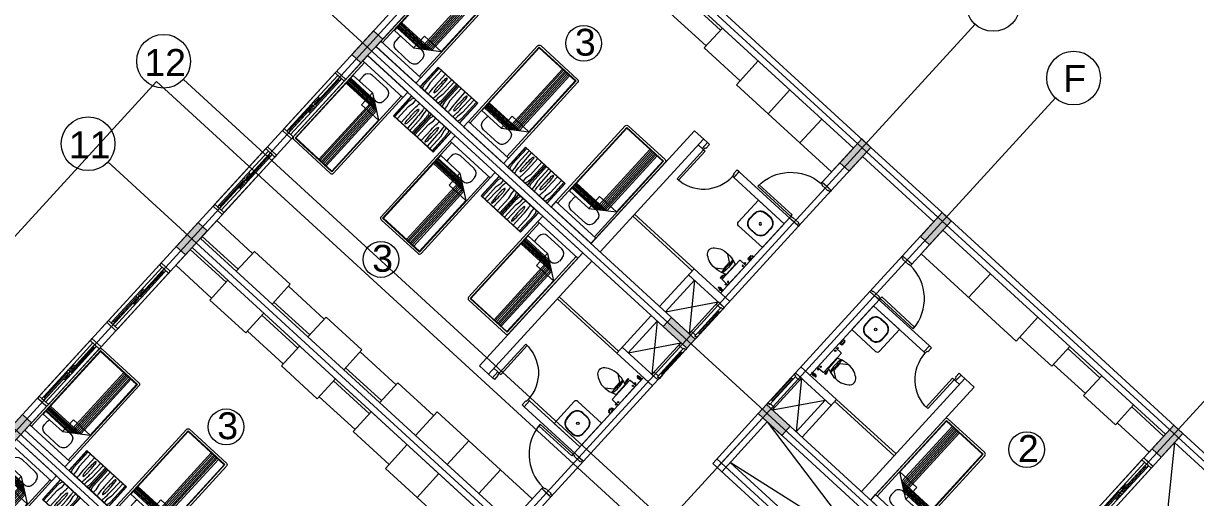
# Model space of a CAD drawing. Header units: metres. Extents: x 750 to 3116, y -341 to 1465.
# Drawn here: x 1586.25 to 1608.08, y 997.55 to 1006.37 of the extents above; entities that cross this region are included whole.
import ezdxf
from ezdxf.enums import TextEntityAlignment as Align

# ---------------------------------------------------------------- set-up
doc = ezdxf.new("R2010")
doc.units = ezdxf.units.M
for name, color, linetype, lineweight in [('A-Door', 254, 'Continuous', 5), ('Bathroom Door', 252, 'Continuous', 5), ('Bathroom fur', 252, 'Continuous', 5), ('Centre Line', 7, 'Continuous', 13), ('Column', 50, 'Continuous', 20), ('Cutout', 153, 'Continuous', 5), ('Door', 253, 'Continuous', 5), ('Furniture', 44, 'Continuous', 5), ('GUIDE LINE', 7, 'Continuous', 5), ('Hatch', 251, 'Continuous', 5), ('Hidden line', 251, 'Continuous', 5), ('Inverted beam', 252, 'Continuous', 5), ('Levels', 252, 'Continuous', 5), ('Railing', 190, 'Continuous', 5), ('Wall ext', 20, 'Continuous', 18), ('WINDOW', 33, 'Continuous', 5)]:
    doc.layers.add(name, color=color, linetype=linetype, lineweight=lineweight)
doc.layers.add('Text', color=7, linetype='Continuous')
doc.styles.get("Standard").update_dxf_attribs({"font": 'arial.ttf'})
doc.styles.add('TEXT-DET', font='simplex.shx', dxfattribs={"width": 0.7})

# ---------------------------------------------------------------- blocks, each defined once
blk = doc.blocks.new('Water Closet')
at = {"layer": 'Bathroom fur', "linetype": 'Continuous', "lineweight": -3}
for p, q in [((1886.331, 447.871), (1886.35, 447.871)), ((1886.331, 447.851), (1886.35, 447.851)), ((1886.364, 447.861), (1886.346, 447.861)), ((1886.364, 447.861), (1886.349, 447.87)), ((1886.364, 447.861), (1886.349, 447.853)), ((1886.364, 447.861), (1886.355, 447.877)), ((1886.364, 447.861), (1886.355, 447.846)), ((1886.364, 447.861), (1886.364, 447.879)), ((1886.364, 447.861), (1886.364, 447.879)), ((1886.364, 447.861), (1886.364, 447.879)), ((1886.364, 447.861), (1886.364, 447.879)), ((1886.364, 447.861), (1886.364, 447.879)), ((1886.364, 447.861), (1886.364, 447.879)), ((1886.364, 447.861), (1886.364, 447.879)), ((1886.364, 447.861), (1886.364, 447.879)), ((1886.364, 447.861), (1886.364, 447.879)), ((1886.364, 447.861), (1886.364, 447.879)), ((1886.364, 447.861), (1886.364, 447.879)), ((1886.364, 447.861), (1886.364, 447.879)), ((1886.364, 447.861), (1886.373, 447.877)), ((1886.364, 447.861), (1886.379, 447.87)), ((1886.364, 447.861), (1886.381, 447.861)), ((1886.364, 447.861), (1886.379, 447.853)), ((1886.364, 447.861), (1886.373, 447.846)), ((1886.364, 447.861), (1886.364, 447.844)), ((1886.378, 447.871), (1886.416, 447.871)), ((1886.378, 447.851), (1886.416, 447.851)), ((1886.416, 447.851), (1886.416, 447.871))]:
    blk.add_line(p, q, dxfattribs=at)
at = {"layer": 'Bathroom fur', "linetype": 'ByBlock'}
for p, q in [((1886.152, 447.554), (1886.027, 447.644)), ((1886.217, 447.662), (1886.217, 447.713)), ((1886.239, 447.713), (1886.217, 447.713)), ((1886.217, 447.662), (1886.232, 447.625)), ((1886.232, 447.625), (1886.239, 447.625)), ((1886.239, 447.608), (1886.239, 447.713)), ((1886.239, 447.666), (1886.264, 447.666)), ((1886.239, 447.608), (1886.264, 447.608)), ((1886.256, 447.343), (1886.256, 447.59)), ((1886.264, 447.23), (1886.264, 447.703)), ((1886.407, 447.713), (1886.274, 447.713)), ((1886.39, 447.724), (1886.365, 447.724)), ((1886.365, 447.724), (1886.365, 447.715)), ((1886.39, 447.715), (1886.365, 447.715)), ((1886.387, 447.744), (1886.368, 447.744)), ((1886.368, 447.744), (1886.368, 447.724)), ((1886.387, 447.744), (1886.387, 447.724)), ((1886.39, 447.724), (1886.39, 447.715)), ((1886.416, 447.23), (1886.416, 447.703)), ((1886.152, 447.379), (1886.027, 447.288)), ((1886.152, 447.379), (1886.152, 447.554)), ((1886.407, 447.22), (1886.274, 447.22)), ((1886.365, 447.208), (1886.365, 447.218)), ((1886.39, 447.218), (1886.365, 447.218)), ((1886.39, 447.208), (1886.365, 447.208)), ((1886.368, 447.189), (1886.368, 447.208)), ((1886.387, 447.189), (1886.368, 447.189)), ((1886.387, 447.189), (1886.387, 447.208)), ((1886.39, 447.208), (1886.39, 447.218))]:
    blk.add_line(p, q, dxfattribs=at)
at = {"layer": 'Bathroom fur'}
for p, q in [((1886.356, 447.031), (1886.356, 447.081)), ((1886.366, 447.031), (1886.366, 447.081)), ((1886.416, 447.106), (1886.381, 447.106)), ((1886.416, 447.096), (1886.381, 447.096)), ((1886.416, 447.016), (1886.381, 447.016)), ((1886.416, 447.006), (1886.381, 447.006))]:
    blk.add_line(p, q, dxfattribs=at)
at = {"layer": 'Bathroom fur', "linetype": 'Continuous', "lineweight": -3}
blk.add_circle((1886.364, 447.861), 0.0175, dxfattribs=at)
at = {"layer": 'Bathroom fur', "linetype": 'ByBlock'}
for centre in [(1886.378, 447.669), (1886.378, 447.264)]:
    blk.add_circle(centre, 0.0123, dxfattribs=at)
at = {"layer": 'Bathroom fur', "linetype": 'Continuous', "lineweight": -3}
blk.add_arc((1886.331, 447.861), 0.01, 90.002, 270, dxfattribs=at)
at = {"layer": 'Bathroom fur', "linetype": 'ByBlock'}
for centre, radius, start, end in [((1886.035, 447.208), 0.446, 109.2942, 127.2549), ((1886.017, 447.095), 0.55, 64.2321, 103.6755), ((1884.672, 447.479), 1.501, 353.4552, 5.5271), ((1885.552, 447.472), 0.65, 345.9276, 13.0204), ((1886.274, 447.703), 0.00987, 90, 180), ((1886.407, 447.703), 0.00987, 0, 90), ((1885.835, 447.467), 0.119, 126.3794, 233.6206), ((1886.041, 447.728), 0.451, 232.2382, 250.1051), ((1886.017, 447.838), 0.55, 256.3245, 295.7679), ((1886.274, 447.23), 0.00987, 180, 270), ((1886.407, 447.23), 0.00987, 270, 0)]:
    blk.add_arc(centre, radius, start, end, dxfattribs=at)
at = {"layer": 'Bathroom fur'}
for centre, radius, start, end in [((1886.381, 447.081), 0.025, 90, 180), ((1886.381, 447.031), 0.025, 180, 270), ((1886.381, 447.081), 0.015, 90, 180), ((1886.381, 447.031), 0.015, 180, 270)]:
    blk.add_arc(centre, radius, start, end, dxfattribs=at)
at = {"layer": 'Bathroom fur', "style": 'TEXT-DET', "width": 0.6}
blk.add_text('1', height=0.06, dxfattribs=at).set_placement((1886.394, 447.07), align=Align.MIDDLE)
blk = doc.blocks.new('Bed')
at = {"layer": 'Furniture', "linetype": 'Continuous'}
for p, q in [((1878.327, 465.952), (1879.337, 465.952)), ((1878.327, 465.817), (1878.327, 465.952)), ((1879.337, 465.952), (1879.337, 465.817)), ((1879.337, 465.817), (1878.327, 465.817)), ((1878.327, 463.909), (1878.327, 465.817)), ((1878.367, 463.909), (1878.367, 465.817)), ((1878.642, 465.742), (1879.002, 465.742)), ((1879.297, 465.817), (1879.297, 463.909)), ((1879.337, 465.817), (1879.337, 463.909)), ((1878.377, 465.499), (1878.862, 465.499)), ((1878.377, 463.919), (1878.377, 465.499)), ((1878.525, 465.544), (1878.525, 465.624)), ((1878.862, 465.499), (1879.287, 465.199)), ((1878.862, 465.199), (1878.862, 465.499)), ((1879.12, 465.624), (1879.12, 465.544)), ((1878.962, 465.429), (1878.377, 465.429)), ((1878.992, 465.407), (1878.377, 465.407)), ((1879.022, 465.386), (1878.377, 465.386)), ((1879.052, 465.365), (1878.377, 465.365)), ((1879.082, 465.344), (1878.377, 465.344)), ((1879.112, 465.323), (1878.377, 465.323)), ((1879.142, 465.302), (1878.377, 465.302)), ((1878.962, 463.919), (1878.962, 465.429)), ((1879.002, 465.427), (1878.965, 465.427)), ((1878.992, 463.919), (1878.992, 465.407)), ((1879.022, 463.919), (1879.022, 465.386)), ((1879.052, 463.919), (1879.052, 465.365)), ((1879.082, 463.919), (1879.082, 465.344)), ((1879.112, 463.919), (1879.112, 465.323)), ((1879.142, 463.919), (1879.142, 465.302)), ((1879.287, 465.199), (1878.862, 465.199)), ((1879.287, 465.199), (1879.287, 463.919)), ((1879.297, 463.909), (1878.367, 463.909)), ((1879.297, 463.869), (1878.367, 463.869)), ((1879.287, 463.919), (1878.377, 463.919))]:
    blk.add_line(p, q, dxfattribs=at)
for centre, radius, start, end in [((1878.642, 465.624), 0.117, 90, 180), ((1879.002, 465.624), 0.117, 360, 90), ((1878.642, 465.544), 0.117, 180.0006, 202.5189), ((1879.002, 465.544), 0.117, 270, 0), ((1878.367, 463.909), 0.04, 180, 270), ((1879.297, 463.909), 0.04, 270, 0)]:
    blk.add_arc(centre, radius, start, end, dxfattribs=at)
blk = doc.blocks.new('Nightstand')
at = {"layer": 'Furniture'}
for p, q in [((1879.838, 464.54), (1879.838, 464.04)), ((1880.338, 464.54), (1879.838, 464.54)), ((1879.843, 464.535), (1879.843, 464.045)), ((1880.333, 464.535), (1879.843, 464.535)), ((1879.869, 464.442), (1879.871, 464.467)), ((1879.869, 464.045), (1879.869, 464.442)), ((1879.929, 464.358), (1879.951, 464.469)), ((1879.951, 464.469), (1879.951, 464.535)), ((1880.074, 464.444), (1880.068, 464.44)), ((1880.08, 464.44), (1880.074, 464.444)), ((1880.226, 464.469), (1880.226, 464.535)), ((1880.248, 464.358), (1880.226, 464.469)), ((1880.308, 464.442), (1880.305, 464.467)), ((1880.308, 464.045), (1880.308, 464.442)), ((1880.333, 464.045), (1880.333, 464.535)), ((1880.338, 464.04), (1880.338, 464.54)), ((1879.929, 464.045), (1879.929, 464.358)), ((1879.997, 464.32), (1879.991, 464.045)), ((1880.147, 464.32), (1880.147, 464.045)), ((1880.248, 464.045), (1880.248, 464.358)), ((1879.838, 464.04), (1880.338, 464.04)), ((1879.843, 464.045), (1880.333, 464.045)), ((1880.068, 464.081), (1880.074, 464.077)), ((1880.074, 464.077), (1880.08, 464.081))]:
    blk.add_line(p, q, dxfattribs=at)
for centre, radius, start, end in [((1880.021, 464.452), 0.15, 146.5657, 174.2856), ((1881.576, 464.32), 1.578, 174.0179, 180), ((1880.825, 464.399), 0.823, 170.5074, 174.0179), ((1880.395, 464.345), 0.343, 169.4757, 175.5997), ((1880.197, 464.382), 0.142, 155.8434, 169.4757), ((1879.951, 464.382), 0.142, 10.5243, 24.1566), ((1879.753, 464.345), 0.343, 4.4003, 10.5243), ((1879.315, 464.399), 0.828, 5.9821, 9.4446), ((1878.564, 464.32), 1.583, 0, 5.9821), ((1880.156, 464.452), 0.15, 5.7144, 33.4343), ((1880.715, 464.32), 0.664, 175.5997, 180), ((1880.715, 464.32), 0.664, 180, 184.4003), ((1886.298, 464.381), 6.246, 181.0259, 182.4606), ((1873.85, 464.381), 6.246, 357.5394, 358.9741), ((1879.433, 464.32), 0.664, 0, 4.4003), ((1879.433, 464.32), 0.664, 355.5997, 0), ((1880.197, 464.139), 0.142, 190.5243, 204.1566), ((1879.951, 464.139), 0.142, 335.8434, 349.4757)]:
    blk.add_arc(centre, radius, start, end, dxfattribs=at)
blk = doc.blocks.new('Wash bashin')
at = {"layer": 'Bathroom fur', "ltscale": 0.35}
for p, q in [((1884.067, 437.333), (1884.067, 437.883)), ((1884.117, 437.933), (1884.717, 437.933)), ((1884.717, 437.333), (1884.717, 437.933)), ((1884.067, 437.333), (1884.717, 437.333))]:
    blk.add_line(p, q, dxfattribs=at)
at = {"layer": 'Bathroom fur'}
for p, q in [((1884.327, 437.838), (1884.447, 437.838)), ((1884.327, 437.83), (1884.447, 437.83)), ((1884.177, 437.568), (1884.177, 437.688)), ((1884.185, 437.568), (1884.185, 437.688)), ((1884.589, 437.688), (1884.589, 437.568)), ((1884.597, 437.688), (1884.597, 437.568)), ((1884.447, 437.426), (1884.327, 437.426)), ((1884.447, 437.418), (1884.327, 437.418))]:
    blk.add_line(p, q, dxfattribs=at)
blk.add_circle((1884.392, 437.633), 0.0225, dxfattribs=at)
at = {"layer": 'Bathroom fur', "ltscale": 0.35}
blk.add_arc((1884.117, 437.883), 0.05, 90, 180, dxfattribs=at)
at = {"layer": 'Bathroom fur'}
for centre, radius, start, end in [((1884.327, 437.688), 0.15, 90, 180), ((1884.327, 437.688), 0.142, 90, 180), ((1884.447, 437.688), 0.15, 0, 90), ((1884.447, 437.688), 0.142, 0, 90), ((1884.327, 437.568), 0.15, 180, 270), ((1884.327, 437.568), 0.142, 180, 270), ((1884.447, 437.568), 0.15, 270, 0), ((1884.447, 437.568), 0.142, 270, 0)]:
    blk.add_arc(centre, radius, start, end, dxfattribs=at)
blk = doc.blocks.new('Door 900')
at = {"layer": 'A-Door'}
for points in [[(29934124, 12198491), (29934164, 12198491), (29934164, 12198476), (29934239, 12198476), (29934314, 12198476), (29934314, 12198491), (29934354, 12198491), (29934354, 12198524), (29934239, 12198524), (29934124, 12198524)], [(29934164, 12197672), (29934314, 12197672), (29934314, 12197658), (29934354, 12197658), (29934354, 12197624), (29934239, 12197624), (29934124, 12197624), (29934124, 12197658), (29934164, 12197658)]]:
    blk.add_lwpolyline(points, close=True, dxfattribs=at)
blk.add_lwpolyline([(29935187, 12197658), (29934354, 12197658), (29934354, 12197698), (29935185, 12197698)], dxfattribs=at)
blk.add_arc((29934327, 12197631), 860, 1.7769, 88.2024, dxfattribs=at)
blk = doc.blocks.new('Door1')
at = {"layer": 'Bathroom Door'}
for p, q in [((1900.586, 444.886), (1899.856, 444.886)), ((1900.586, 444.846), (1899.857, 444.846))]:
    blk.add_line(p, q, dxfattribs=at)
for points in [[(1900.736, 444.921), (1900.586, 444.921), (1900.586, 444.886), (1900.636, 444.886), (1900.636, 444.871), (1900.736, 444.871), (1900.736, 444.921)], [(1900.586, 444.886), (1900.586, 444.846)], [(1900.736, 444.121), (1900.586, 444.121), (1900.586, 444.156), (1900.636, 444.156), (1900.636, 444.171), (1900.736, 444.171), (1900.736, 444.121)]]:
    blk.add_lwpolyline(points, dxfattribs=at)
blk.add_arc((1900.586, 444.886), 0.73, 180, 270, dxfattribs=at)
blk = doc.blocks.new('WINODO1')
at = {"layer": 'WINDOW', "linetype": 'Continuous'}
for p, q in [((2471212540, 936769700), (2471212491, 936769700)), ((2471212491, 936769700), (2471212491, 936769470)), ((2471212540, 936769700), (2471212540, 936769470)), ((2471213991, 936769700), (2471213943, 936769700)), ((2471213943, 936769700), (2471213943, 936769470)), ((2471213991, 936769700), (2471213991, 936769470)), ((2471212540, 936769470), (2471212491, 936769470)), ((2471213991, 936769470), (2471213943, 936769470))]:
    blk.add_line(p, q, dxfattribs=at)
at = {"layer": 'WINDOW'}
for p, q in [((2471212540, 936769700), (2471213943, 936769700)), ((2471212588, 936769633), (2471213217, 936769633)), ((2471213241, 936769633), (2471213943, 936769633)), ((2471213290, 936769609), (2471213394, 936769609)), ((2471213241, 936769537), (2471212540, 936769537)), ((2471212540, 936769470), (2471213943, 936769470)), ((2471212588, 936769585), (2471213217, 936769585)), ((2471213193, 936769561), (2471213089, 936769561)), ((2471213266, 936769585), (2471213895, 936769585)), ((2471213266, 936769537), (2471213895, 936769537))]:
    blk.add_line(p, q, dxfattribs=at)
at = {"layer": 'WINDOW', "color": 4}
blk.add_line((2471212588, 936769609), (2471213217, 936769609), dxfattribs=at)
at = {"layer": 'WINDOW', "color": 4, "true_color": 0x1fffff}
blk.add_line((2471213266, 936769561), (2471213895, 936769561), dxfattribs=at)
at = {"layer": 'WINDOW'}
for points in [[(2471212540, 936769585), (2471212588, 936769585), (2471212588, 936769633), (2471212540, 936769633)], [(2471213217, 936769585), (2471213266, 936769585), (2471213266, 936769633), (2471213217, 936769633)], [(2471213406, 936769609), (2471213394, 936769616), (2471213394, 936769602)], [(2471213076, 936769561), (2471213089, 936769568), (2471213089, 936769554)], [(2471213217, 936769537), (2471213266, 936769537), (2471213266, 936769585), (2471213217, 936769585)], [(2471213895, 936769537), (2471213943, 936769537), (2471213943, 936769585), (2471213895, 936769585)]]:
    blk.add_lwpolyline(points, close=True, dxfattribs=at)
blk = doc.blocks.new('700mm Door')
at = {"layer": 'Door'}
for points in [[(11493508.327, 4446107.926), (11493508.287, 4446107.926), (11493508.287, 4446107.776), (11493508.344, 4446107.776), (11493508.344, 4446107.868), (11493508.344, 4446107.88), (11493508.327, 4446107.88)], [(11493508.327, 4446107.88), (11493508.413, 4446107.88), (11493508.413, 4446107.926), (11493508.327, 4446107.926)], [(11493508.413, 4446107.891), (11493508.961, 4446107.891), (11493508.961, 4446107.914), (11493508.413, 4446107.914)], [(11493509.047, 4446107.88), (11493508.961, 4446107.88), (11493508.961, 4446107.926), (11493509.047, 4446107.926)], [(11493509.047, 4446107.926), (11493509.047, 4446107.88), (11493509.03, 4446107.88), (11493509.03, 4446107.868), (11493509.03, 4446107.776), (11493509.087, 4446107.776), (11493509.087, 4446107.926)]]:
    blk.add_lwpolyline(points, close=True, dxfattribs=at)
at = {"layer": 'Door', "color": 1}
blk.add_lwpolyline([(11493508.413, 4446107.88), (11493508.961, 4446107.88), (11493508.961, 4446107.926), (11493508.413, 4446107.926)], close=True, dxfattribs=at)

msp = doc.modelspace()

# ---------------------------------------------------------------- hatches: boundary and pattern name
at = {"layer": 'Hatch', "transparency": 33554687}
h = msp.add_hatch(color=256, dxfattribs=at)
h.dxf.hatch_style = 1
h.paths.add_polyline_path([(1646.175, 977.256), (1646.005, 977.411), (1645.846, 977.238), (1645.755, 977.138), (1645.6, 976.969), (1645.769, 976.813)])
h.paths.add_polyline_path([(1649.318, 980.688), (1649.149, 980.843), (1648.743, 980.401), (1648.913, 980.245)])
h.paths.add_polyline_path([(1652.587, 984.256), (1652.417, 984.412), (1652.384, 984.375), (1652.292, 984.275), (1652.012, 983.969), (1652.182, 983.814)])
h.paths.add_polyline_path([(1655.856, 987.825), (1655.686, 987.98), (1655.281, 987.538), (1655.45, 987.383)])
h.paths.add_polyline_path([(1659.124, 991.394), (1658.955, 991.549), (1658.549, 991.106), (1658.719, 990.951)])
h.paths.add_polyline_path([(1661.826, 995.231), (1661.67, 995.061), (1662.113, 994.656), (1662.268, 994.826)])
h.paths.add_polyline_path([(1657.785, 998.932), (1657.629, 998.763), (1658.072, 998.357), (1658.227, 998.527)])
h.paths.add_polyline_path([(1654.516, 995.364), (1654.361, 995.194), (1654.471, 995.093), (1654.803, 994.789), (1654.958, 994.959)])
h.paths.add_polyline_path([(1652.746, 996.985), (1652.591, 996.815), (1653.033, 996.41), (1653.189, 996.58)])
h.paths.add_polyline_path([(1651.542, 991.776), (1651.372, 991.932), (1650.967, 991.489), (1651.137, 991.334)])
h.paths.add_polyline_path([(1650.045, 993.148), (1649.875, 993.303), (1649.47, 992.86), (1649.64, 992.705)])
h.paths.add_polyline_path([(1647.979, 988.227), (1647.823, 988.057), (1647.934, 987.956), (1648.266, 987.652), (1648.421, 987.822)])
h.paths.add_polyline_path([(1646.541, 989.544), (1646.209, 989.848), (1646.053, 989.678), (1646.496, 989.273), (1646.651, 989.443)])
h.paths.add_polyline_path([(1645.004, 984.639), (1644.835, 984.795), (1644.43, 984.352), (1644.599, 984.197)])
h.paths.add_polyline_path([(1643.632, 986.147), (1643.463, 986.302), (1643.058, 985.86), (1643.227, 985.704)])
h.paths.add_polyline_path([(1641.441, 981.09), (1641.286, 980.92), (1641.728, 980.515), (1641.884, 980.684)])
h.paths.add_polyline_path([(1640.114, 982.306), (1639.944, 982.461), (1639.539, 982.018), (1639.709, 981.863)])
h.paths.add_polyline_path([(1636.735, 978.838), (1636.403, 979.142), (1636.247, 978.973), (1636.69, 978.567), (1636.845, 978.737)])
h.paths.add_polyline_path([(1631.152, 984.454), (1630.982, 984.609), (1630.577, 984.167), (1630.746, 984.011)])
h.paths.add_polyline_path([(1634.17, 987.75), (1634.001, 987.905), (1633.595, 987.463), (1633.765, 987.307)])
h.paths.add_polyline_path([(1637.689, 991.591), (1637.519, 991.746), (1637.114, 991.304), (1637.284, 991.149)])
h.paths.add_polyline_path([(1640.833, 995.023), (1640.663, 995.178), (1640.258, 994.736), (1640.427, 994.581), (1640.461, 994.618), (1640.552, 994.717)])
h.paths.add_polyline_path([(1644.101, 998.592), (1643.932, 998.747), (1643.527, 998.305), (1643.696, 998.149)])
h.paths.add_polyline_path([(1646.999, 1001.755), (1647.09, 1001.854), (1647.245, 1002.024), (1647.076, 1002.179), (1646.67, 1001.737), (1646.84, 1001.581)])
h.paths.add_polyline_path([(1636.008, 999.191), (1635.839, 999.347), (1635.433, 998.904), (1635.603, 998.749)])
h.paths.add_polyline_path([(1631.525, 1003.298), (1631.369, 1003.129), (1631.48, 1003.027), (1631.812, 1002.723), (1631.967, 1002.893)])
h.paths.add_polyline_path([(1628.676, 999.847), (1628.506, 1000.002), (1628.101, 999.56), (1628.27, 999.405)])
h.paths.add_polyline_path([(1632.989, 995.896), (1632.82, 996.051), (1632.415, 995.609), (1632.584, 995.453)])
h.paths.add_polyline_path([(1629.471, 992.054), (1629.301, 992.21), (1628.896, 991.767), (1629.066, 991.612)])
h.paths.add_polyline_path([(1624.987, 996.161), (1624.832, 995.991), (1625.274, 995.586), (1625.43, 995.756)])
h.paths.add_polyline_path([(1626.327, 988.622), (1626.157, 988.778), (1626.124, 988.741), (1626.032, 988.641), (1625.752, 988.335), (1625.922, 988.18)])
h.paths.add_polyline_path([(1621.719, 992.593), (1621.563, 992.423), (1621.674, 992.322), (1622.006, 992.018), (1622.161, 992.187)])
h.paths.add_polyline_path([(1619.949, 994.214), (1619.794, 994.044), (1620.236, 993.639), (1620.391, 993.808), (1620.281, 993.91)])
h.paths.add_polyline_path([(1623.218, 997.782), (1623.062, 997.613), (1623.505, 997.207), (1623.66, 997.377)])
h.paths.add_polyline_path([(1626.486, 1001.351), (1626.331, 1001.181), (1626.773, 1000.776), (1626.929, 1000.945)])
h.paths.add_polyline_path([(1622.117, 1005.353), (1621.962, 1005.183), (1622.404, 1004.778), (1622.56, 1004.947)])
h.paths.add_polyline_path([(1619.143, 1001.765), (1618.973, 1001.921), (1618.568, 1001.478), (1618.738, 1001.323)])
h.paths.add_polyline_path([(1615.874, 998.197), (1615.705, 998.352), (1615.299, 997.91), (1615.469, 997.754)])
h.paths.add_polyline_path([(1612.731, 994.765), (1612.561, 994.92), (1612.156, 994.478), (1612.325, 994.322)])
h.paths.add_polyline_path([(1617.373, 990.513), (1617.203, 990.668), (1616.798, 990.226), (1616.967, 990.07)])
h.paths.add_polyline_path([(1618.745, 989.005), (1618.575, 989.16), (1618.17, 988.718), (1618.339, 988.563)])
h.paths.add_polyline_path([(1623.058, 985.054), (1622.889, 985.209), (1622.483, 984.767), (1622.653, 984.611)])
h.paths.add_polyline_path([(1619.915, 981.622), (1619.745, 981.777), (1619.34, 981.334), (1619.509, 981.179)])
h.paths.add_polyline_path([(1615.181, 985.455), (1615.026, 985.286), (1615.468, 984.881), (1615.624, 985.05)])
h.paths.add_polyline_path([(1613.411, 987.077), (1613.256, 986.907), (1613.699, 986.502), (1613.854, 986.671)])
h.paths.add_polyline_path([(1609.042, 991.079), (1608.887, 990.909), (1609.329, 990.504), (1609.485, 990.673)])
h.paths.add_polyline_path([(1610.143, 983.508), (1609.987, 983.338), (1610.43, 982.933), (1610.585, 983.103)])
h.paths.add_polyline_path([(1607.566, 979.807), (1607.397, 979.962), (1606.992, 979.52), (1607.161, 979.365)])
h.paths.add_polyline_path([(1602.924, 984.059), (1602.755, 984.214), (1602.35, 983.772), (1602.519, 983.617)])
h.paths.add_polyline_path([(1604.823, 995.445), (1604.653, 995.601), (1604.495, 995.427), (1604.403, 995.328), (1604.248, 995.158), (1604.418, 995.003)])
h.paths.add_polyline_path([(1607.842, 998.741), (1607.672, 998.896), (1607.267, 998.454), (1607.436, 998.298)])
h.paths.add_polyline_path([(1603.528, 1002.692), (1603.358, 1002.848), (1602.953, 1002.405), (1603.123, 1002.25)])
h.paths.add_polyline_path([(1600.09, 999.279), (1599.934, 999.109), (1600.377, 998.704), (1600.532, 998.874)])
h.paths.add_polyline_path([(1602.031, 1004.063), (1601.861, 1004.219), (1601.456, 1003.776), (1601.626, 1003.621)])
h.paths.add_polyline_path([(1596.087, 1009.508), (1595.918, 1009.663), (1595.513, 1009.22), (1595.682, 1009.065)])
h.paths.add_polyline_path([(1592.944, 1006.075), (1592.774, 1006.231), (1592.369, 1005.788), (1592.538, 1005.633)])
h.paths.add_polyline_path([(1598.32, 1000.9), (1598.164, 1000.731), (1598.607, 1000.325), (1598.762, 1000.495)])
h.paths.add_polyline_path([(1595.619, 997.063), (1595.449, 997.218), (1595.044, 996.776), (1595.213, 996.62)])
h.paths.add_polyline_path([(1589.675, 1002.507), (1589.505, 1002.662), (1589.1, 1002.22), (1589.27, 1002.064)])
h.paths.add_polyline_path([(1586.406, 998.938), (1586.237, 999.094), (1585.831, 998.651), (1586.001, 998.496)])
h.paths.add_polyline_path([(1592.225, 993.358), (1591.782, 993.763), (1591.627, 993.594), (1592.07, 993.188)])
h.paths.add_polyline_path([(1593.995, 991.737), (1593.552, 992.142), (1593.397, 991.972), (1593.839, 991.567)])
h.paths.add_polyline_path([(1596.821, 995.711), (1596.666, 995.541), (1597.108, 995.136), (1597.263, 995.305)])
h.paths.add_polyline_path([(1601.304, 991.604), (1601.135, 991.759), (1600.729, 991.317), (1600.899, 991.161)])
h.paths.add_polyline_path([(1598.161, 988.172), (1597.991, 988.327), (1597.586, 987.885), (1597.755, 987.729)])
h.paths.add_polyline_path([(1594.892, 984.603), (1594.722, 984.759), (1594.317, 984.316), (1594.487, 984.161)])
h.paths.add_polyline_path([(1590.578, 988.555), (1590.408, 988.71), (1590.003, 988.267), (1590.173, 988.112)])
h.paths.add_polyline_path([(1589.081, 989.926), (1588.912, 990.081), (1588.506, 989.639), (1588.676, 989.483)])
h.paths.add_polyline_path([(1583.138, 995.37), (1582.968, 995.525), (1582.563, 995.083), (1582.732, 994.927)])
h.paths.add_polyline_path([(1579.869, 991.801), (1579.699, 991.957), (1579.294, 991.514), (1579.464, 991.359)])
h.paths.add_polyline_path([(1585.245, 986.626), (1585.09, 986.456), (1585.532, 986.051), (1585.687, 986.221)])
h.paths.add_polyline_path([(1587.015, 985.005), (1586.859, 984.835), (1587.302, 984.43), (1587.457, 984.6)])
h.paths.add_polyline_path([(1582.669, 982.925), (1582.499, 983.08), (1582.094, 982.638), (1582.263, 982.483)])
h.paths.add_polyline_path([(1576.725, 988.369), (1576.556, 988.525), (1576.15, 988.082), (1576.32, 987.927)])
h.paths.add_polyline_path([(1591.748, 981.171), (1591.579, 981.326), (1591.42, 981.153), (1591.329, 981.054), (1591.173, 980.884), (1591.343, 980.729)])
h.paths.add_polyline_path([(1561.743, 983.137), (1561.574, 983.292), (1561.169, 982.849), (1561.339, 982.694)])
h.paths.add_polyline_path([(1566.286, 988.109), (1566.116, 988.264), (1565.712, 987.821), (1565.882, 987.666)])
h.paths.add_polyline_path([(1570.833, 993.084), (1570.663, 993.24), (1570.258, 992.797), (1570.428, 992.642)])
h.paths.add_polyline_path([(1575.254, 997.924), (1574.811, 998.328), (1574.656, 998.159), (1575.099, 997.754)])
h.paths.add_polyline_path([(1579.283, 1003.223), (1579.128, 1003.053), (1579.571, 1002.648), (1579.726, 1002.818)])
h.paths.add_polyline_path([(1568.934, 1003.949), (1568.764, 1004.104), (1568.36, 1003.661), (1568.529, 1003.506)])
h.paths.add_polyline_path([(1564.388, 998.973), (1564.218, 999.128), (1563.813, 998.685), (1563.983, 998.53)])
h.paths.add_polyline_path([(1559.841, 993.997), (1559.672, 994.153), (1559.267, 993.71), (1559.437, 993.554)])
h.paths.add_polyline_path([(1557.524, 991.462), (1557.211, 991.748), (1557.211, 991.748), (1557.196, 991.762), (1557.081, 991.866), (1556.926, 991.696), (1557.369, 991.292)])
h.paths.add_polyline_path([(1555.295, 989.022), (1555.125, 989.177), (1554.721, 988.734), (1554.89, 988.579)])
h.paths.add_polyline_path([(1552.096, 996.421), (1551.941, 996.252), (1551.941, 996.252), (1552.384, 995.847), (1552.539, 996.017)])
h.paths.add_polyline_path([(1554.583, 998.802), (1554.413, 998.957), (1554.008, 998.514), (1554.178, 998.359)])
h.paths.add_polyline_path([(1559.129, 1003.778), (1558.959, 1003.933), (1558.555, 1003.49), (1558.724, 1003.335)])
h.paths.add_polyline_path([(1563.675, 1008.754), (1563.506, 1008.909), (1563.101, 1008.466), (1563.271, 1008.311)])
h.paths.add_polyline_path([(1567.853, 1013.667), (1567.698, 1013.497), (1568.141, 1013.092), (1568.296, 1013.262)])

# ---------------------------------------------------------------- linework, layer by layer
at = {"layer": 'Bathroom fur'}
for p, q in [((1598.707, 1001.766), (1597.6, 1002.78)), ((1598.74, 1001.803), (1597.634, 1002.817)), ((1597.302, 1000.233), (1596.195, 1001.246)), ((1597.335, 1000.27), (1596.229, 1001.283)), ((1601.361, 999.335), (1602.467, 998.322)), ((1601.395, 999.372), (1602.501, 998.359))]:
    msp.add_line(p, q, dxfattribs=at)
at = {"layer": 'Centre Line', "color": 30, "true_color": 0xf26722}
for p, q in [((1598.029, 1011.797), (1574.209, 985.792)), ((1625.068, 982.806), (1594.365, 1010.929)), ((1621.799, 979.238), (1591.097, 1007.36)), ((1603.973, 1006.353), (1580.152, 980.348)), ((1619.935, 977.203), (1589.233, 1005.326)), ((1605.469, 1004.982), (1581.649, 978.977)), ((1618.531, 975.669), (1587.828, 1003.792)), ((1609.783, 1001.031), (1585.963, 975.026)), ((1615.262, 972.101), (1584.559, 1000.223))]:
    msp.add_line(p, q, dxfattribs=at)
at = {"layer": 'Centre Line', "color": 3, "true_color": 0x1fff1f}
msp.add_lwpolyline([(1560.568, 1018.718), (1582.572, 998.562), (1588.732, 1005.286), (1612.323, 983.678), (1624.767, 997.263), (1647.479, 976.459)], dxfattribs=at)
at = {"layer": 'Centre Line', "color": 30, "true_color": 0xf26722}
for centre in [(1604.31, 1006.722), (1588.864, 1005.663), (1605.807, 1005.351), (1587.459, 1004.13)]:
    msp.add_circle(centre, 0.5, dxfattribs=at)
at = {"layer": 'Column'}
for points in [[(1592.369, 1005.788), (1592.774, 1006.231), (1592.944, 1006.075), (1592.538, 1005.633), (1592.369, 1005.788)], [(1601.456, 1003.776), (1601.861, 1004.219), (1602.031, 1004.063), (1601.626, 1003.621), (1601.456, 1003.776)], [(1602.953, 1002.405), (1603.358, 1002.848), (1603.528, 1002.692), (1603.123, 1002.25), (1602.953, 1002.405)], [(1589.1, 1002.22), (1589.505, 1002.662), (1589.675, 1002.507), (1589.27, 1002.064), (1589.1, 1002.22)], [(1598.32, 1000.9), (1598.762, 1000.495), (1598.607, 1000.325), (1598.164, 1000.731), (1598.32, 1000.9)], [(1600.09, 999.279), (1600.532, 998.874), (1600.377, 998.704), (1599.934, 999.109), (1600.09, 999.279)], [(1585.831, 998.651), (1586.237, 999.094), (1586.406, 998.938), (1586.001, 998.496), (1585.831, 998.651)], [(1607.267, 998.454), (1607.672, 998.896), (1607.842, 998.741), (1607.436, 998.298), (1607.267, 998.454)]]:
    msp.add_lwpolyline(points, dxfattribs=at)
at = {"layer": 'Cutout'}
for p, q in [((1598.75, 1001.591), (1598.652, 1000.596)), ((1598.209, 1001.001), (1599.192, 1001.186)), ((1598.054, 1000.832), (1597.956, 999.837)), ((1597.514, 1000.242), (1598.496, 1000.427)), ((1600.741, 999.768), (1600.643, 998.773)), ((1600.2, 999.178), (1601.183, 999.362)), ((1600.104, 998.954), (1603.556, 994.403)), ((1604.248, 995.158), (1599.412, 998.199))]:
    msp.add_line(p, q, dxfattribs=at)
at = {"layer": 'Cutout', "ltscale": 0.02}
msp.add_line((1607.686, 998.571), (1607.09, 992.841), dxfattribs=at)
at = {"layer": 'Furniture'}
msp.add_line((1602.967, 1002.08), (1604.737, 1000.459), dxfattribs=at)
for points in [[(1597.63, 1007.172), (1596.963, 1007.784), (1597.267, 1008.115), (1601.706, 1004.049)], [(1599.235, 1006.245), (1598.568, 1006.856)], [(1598.965, 1005.95), (1598.298, 1006.561)], [(1599.599, 1005.302), (1598.931, 1005.913), (1599.269, 1006.282)], [(1599.936, 1005.67), (1599.531, 1005.228), (1601.301, 1003.607)], [(1600.526, 1005.13), (1600.121, 1004.687)], [(1601.116, 1004.59), (1600.711, 1004.147)], [(1601.301, 1003.607), (1601.706, 1004.049)], [(1590.521, 1002.091), (1589.854, 1002.702), (1589.55, 1002.37)], [(1607.517, 998.727), (1603.373, 1002.523), (1602.967, 1002.08)], [(1590.251, 1001.796), (1589.584, 1002.407), (1589.55, 1002.37), (1595.324, 997.082)], [(1589.758, 1001.258), (1589.091, 1001.869), (1589.395, 1002.201), (1595.169, 996.912)], [(1590.028, 1001.553), (1589.361, 1002.164)], [(1590.885, 1001.148), (1591.223, 1001.517), (1590.555, 1002.128), (1590.217, 1001.759)], [(1603.852, 1001.27), (1604.257, 1001.712)], [(1590.729, 1000.978), (1590.392, 1000.61), (1589.724, 1001.221), (1590.062, 1001.59)], [(1591.856, 1000.868), (1591.189, 1001.48)], [(1591.552, 1000.537), (1591.586, 1000.574), (1590.919, 1001.185)], [(1591.363, 1000.33), (1590.696, 1000.941), (1590.729, 1000.978)], [(1592.219, 999.925), (1592.557, 1000.294), (1591.89, 1000.905), (1591.552, 1000.537)], [(1604.737, 1000.459), (1605.142, 1000.902)], [(1591.093, 1000.035), (1590.425, 1000.646)], [(1592.064, 999.756), (1591.726, 999.387), (1591.059, 999.998), (1591.397, 1000.367)], [(1604.805, 1000.533), (1605.398, 999.989), (1605.736, 1000.358)], [(1593.191, 999.646), (1592.523, 1000.257)], [(1605.702, 1000.321), (1606.296, 999.777)], [(1592.921, 999.351), (1592.253, 999.962)], [(1605.432, 1000.026), (1606.026, 999.482)], [(1592.698, 999.108), (1592.03, 999.719), (1592.064, 999.756)], [(1593.892, 999.072), (1593.225, 999.683), (1592.887, 999.314)], [(1606.33, 999.814), (1605.992, 999.445), (1606.585, 998.902), (1606.923, 999.27)], [(1592.428, 998.813), (1591.76, 999.424)], [(1593.061, 998.165), (1592.394, 998.776), (1592.731, 999.144)], [(1593.554, 998.703), (1593.959, 999.145), (1595.729, 997.524)], [(1606.889, 999.234), (1607.483, 998.69), (1607.517, 998.727)], [(1606.619, 998.939), (1607.213, 998.395), (1607.517, 998.727)], [(1594.144, 998.162), (1594.549, 998.605)], [(1593.399, 998.533), (1592.994, 998.091), (1594.763, 996.47)], [(1593.989, 997.993), (1593.583, 997.55)], [(1594.734, 997.622), (1595.139, 998.065)]]:
    msp.add_lwpolyline(points, dxfattribs=at)
at = {"layer": 'GUIDE LINE'}
for centre in [(1596.685, 1005.998), (1592.911, 1001.977), (1590.027, 998.863), (1604.934, 998.44)]:
    msp.add_circle(centre, 0.333, dxfattribs=at)
at = {"layer": 'Hidden line'}
for p, q in [((1600.687, 1002.597), (1601.295, 1003.26)), ((1602.015, 1001.381), (1602.623, 1002.045)), ((1599.192, 1001.186), (1598.652, 1000.596)), ((1599.303, 1001.085), (1598.762, 1000.495)), ((1598.496, 1000.427), (1597.956, 999.837)), ((1598.607, 1000.325), (1598.067, 999.735)), ((1600.63, 999.869), (1600.09, 999.279)), ((1600.741, 999.768), (1600.2, 999.178)), ((1596.074, 997.56), (1596.682, 998.224))]:
    msp.add_line(p, q, dxfattribs=at)
at = {"layer": 'Inverted beam'}
for points in [[(1606.27, 991.605), (1599.087, 998.184), (1599.934, 999.109), (1600.104, 998.954), (1599.256, 998.029)], [(1612.311, 994.647), (1607.842, 998.741), (1607.686, 998.571), (1612.156, 994.478), (1612.311, 994.647)], [(1603.556, 994.403), (1599.412, 998.199)]]:
    msp.add_lwpolyline(points, dxfattribs=at)
at = {"layer": 'Levels'}
for p, q in [((1602.031, 1004.063), (1603.358, 1002.848)), ((1601.876, 1003.894), (1603.203, 1002.678))]:
    msp.add_line(p, q, dxfattribs=at)
at = {"layer": 'Railing'}
for p, q in [((1601.953, 1003.979), (1603.281, 1002.763)), ((1600.019, 999.032), (1599.172, 998.107)), ((1599.164, 998.269), (1606.347, 991.69))]:
    msp.add_line(p, q, dxfattribs=at)
at = {"layer": 'Wall ext'}
for p, q in [((1595.918, 1009.663), (1576.15, 988.082)), ((1602.031, 1004.063), (1595.918, 1009.663)), ((1592.819, 1005.939), (1595.932, 1009.338)), ((1595.932, 1009.338), (1601.706, 1004.049)), ((1598.762, 1000.495), (1592.819, 1005.939)), ((1592.663, 1005.769), (1589.55, 1002.37)), ((1598.607, 1000.325), (1592.663, 1005.769)), ((1592.258, 1005.327), (1592.089, 1005.482)), ((1591.245, 1004.221), (1591.075, 1004.376)), ((1596.823, 1002.271), (1598.748, 1004.373)), ((1598.748, 1004.373), (1598.991, 1004.15)), ((1590.969, 1003.919), (1590.799, 1004.074)), ((1596.992, 1002.116), (1598.918, 1004.218)), ((1598.816, 1004.107), (1598.89, 1004.039)), ((1598.89, 1004.039), (1598.991, 1004.15)), ((1601.126, 1003.416), (1601.706, 1004.049)), ((1601.295, 1003.26), (1602.031, 1004.063)), ((1599.48, 1003.499), (1599.581, 1003.61)), ((1599.581, 1003.61), (1600.687, 1002.597)), ((1599.48, 1003.499), (1600.416, 1002.641)), ((1601.126, 1003.416), (1601.295, 1003.26)), ((1589.955, 1002.813), (1589.786, 1002.968)), ((1599.234, 1001.351), (1600.518, 1002.752)), ((1602.623, 1002.045), (1603.358, 1002.848)), ((1603.358, 1002.848), (1607.842, 998.741)), ((1600.687, 1002.597), (1599.303, 1001.085)), ((1602.792, 1001.889), (1603.373, 1002.523)), ((1607.517, 998.727), (1603.373, 1002.523)), ((1595.324, 997.082), (1589.55, 1002.37)), ((1586.281, 998.802), (1589.395, 1002.201)), ((1589.395, 1002.201), (1595.169, 996.912)), ((1596.668, 1002.102), (1594.743, 1000)), ((1588.989, 1001.758), (1588.82, 1001.914)), ((1596.837, 1001.946), (1594.912, 999.845)), ((1602.792, 1001.889), (1602.623, 1002.045)), ((1598.099, 1001.103), (1598.74, 1001.803)), ((1598.639, 1001.693), (1599.303, 1001.085)), ((1598.74, 1001.803), (1599.404, 1001.195)), ((1598.209, 1001.001), (1598.75, 1001.591)), ((1602.015, 1001.381), (1600.63, 999.869)), ((1600.901, 999.824), (1602.184, 1001.225)), ((1603.121, 1000.368), (1602.015, 1001.381)), ((1603.019, 1000.257), (1602.083, 1001.115)), ((1587.976, 1000.652), (1587.807, 1000.808)), ((1597.302, 1000.233), (1597.943, 1000.933)), ((1597.514, 1000.242), (1598.054, 1000.832)), ((1587.7, 1000.351), (1587.53, 1000.506)), ((1597.403, 1000.343), (1598.067, 999.735)), ((1598.762, 1000.495), (1598.607, 1000.325)), ((1603.019, 1000.257), (1603.121, 1000.368)), ((1597.302, 1000.233), (1597.965, 999.625)), ((1594.743, 1000), (1594.986, 999.777)), ((1595.013, 999.955), (1595.087, 999.888)), ((1601.395, 999.372), (1600.731, 999.98)), ((1595.087, 999.888), (1594.986, 999.777)), ((1597.796, 999.78), (1596.512, 998.379)), ((1598.067, 999.735), (1596.682, 998.224)), ((1601.294, 999.261), (1600.63, 999.869)), ((1601.859, 997.658), (1603.784, 999.76)), ((1603.609, 999.717), (1603.711, 999.827)), ((1603.683, 999.649), (1603.609, 999.717)), ((1603.954, 999.604), (1603.711, 999.827)), ((1602.029, 997.503), (1603.954, 999.604)), ((1586.687, 999.244), (1586.517, 999.4)), ((1595.677, 999.347), (1595.576, 999.237)), ((1595.677, 999.347), (1596.614, 998.49)), ((1600.09, 999.279), (1599.934, 999.109)), ((1600.09, 999.279), (1604.403, 995.328)), ((1600.643, 998.773), (1601.183, 999.362)), ((1600.753, 998.671), (1601.395, 999.372)), ((1595.576, 999.237), (1596.682, 998.224)), ((1599.934, 999.109), (1604.418, 995.003)), ((1592.07, 993.188), (1586.126, 998.632)), ((1592.225, 993.358), (1586.281, 998.802)), ((1604.403, 995.328), (1607.517, 998.727)), ((1604.418, 995.003), (1607.842, 998.741)), ((1607.112, 998.284), (1607.281, 998.129)), ((1594.758, 996.123), (1596.074, 997.56)), ((1595.904, 997.715), (1595.324, 997.082)), ((1595.904, 997.715), (1596.074, 997.56))]:
    msp.add_line(p, q, dxfattribs=at)

# ---------------------------------------------------------------- block references
at = {"xscale": -1}
for name, p, rotation in [('Bed', (522.454, 2618.249), 137.5109696397398), ('Bed', (524.084, 2616.757), 137.5109696397398), ('Nightstand', (2666.283, -607.608), 317.5109696397399), ('Nightstand', (2666.652, -607.945), 317.5109696397399), ('Bed', (525.714, 2615.264), 137.5109696397398), ('Nightstand', (522.835, 2615.986), 137.5109696397398), ('Nightstand', (523.203, 2615.649), 137.5109696397398), ('Bed', (515.917, 2611.112), 137.5109696397398), ('Bed', (517.547, 2609.619), 137.5109696397398), ('Nightstand', (2659.746, -614.745), 317.5109696397399)]:
    msp.add_blockref(name, p, dxfattribs=dict(at, rotation=rotation))
for name, p, rotation in [('Bed', (-107.154, 1930.888), 317.5109696397398), ('Nightstand', (3293.984, 77.671), 137.5109696397398), ('Nightstand', (3294.353, 77.334), 137.5109696397398), ('Bed', (-105.525, 1929.395), 317.5109696397398), ('Nightstand', (-104.867, 1930.707), 317.5109696397398), ('Nightstand', (-104.498, 1930.369), 317.5109696397398), ('Bed', (-103.895, 1927.902), 317.5109696397398), ('Bed', (3302.591, 71.702), 137.5109696397391), ('Bed', (-113.692, 1923.751), 317.5109696397398), ('Nightstand', (3287.447, 70.534), 137.5109696397398), ('Nightstand', (3287.816, 70.196), 137.5109696397398)]:
    msp.add_blockref(name, p, dxfattribs=dict(rotation=rotation))
at = {"layer": 'A-Door', "yscale": 0.001, "zscale": 0.001}
for p, xscale, rotation in [((15435.437, -28210.988), -0.001, 317.510969639692), ((-28710.482, 12225.747), 0.001, 317.5109696396549), ((31909.178, -10226.143), 0.001, 137.5109696403553)]:
    msp.add_blockref('Door 900', p, dxfattribs=dict(at, xscale=xscale, rotation=rotation))
at = {"layer": 'Bathroom Door', "rotation": 47.51096963990266}
msp.add_blockref('Door1', (643.229, -697.986), dxfattribs=at)
at = {"layer": 'Bathroom Door', "xscale": -1}
for p, rotation in [((3206.923, 2100.871), 47.51096963957701), ((-8.227, -101.267), 227.5109696395762)]:
    msp.add_blockref('Door1', p, dxfattribs=dict(at, rotation=rotation))
at = {"layer": 'Bathroom fur', "xscale": -1, "rotation": 137.5109696397398}
for name, p in [('Wash bashin', (506.01, 2598.164)), ('Water Closet', (510.723, 2605.826))]:
    msp.add_blockref(name, p, dxfattribs=at)
at = {"layer": 'Bathroom fur'}
for name, p, rotation in [('Wash bashin', (3287.282, 50.577), 137.5109696397391), ('Water Closet', (3294.502, 55.943), 137.5109696397391), ('Water Closet', (-95.805, 1943.662), 317.5109696397398), ('Wash bashin', (-88.586, 1949.027), 317.5109696397398)]:
    msp.add_blockref(name, p, dxfattribs=dict(at, rotation=rotation))
at = {"layer": 'Cutout', "xscale": -1, "rotation": 227.5109616917831}
for p in [(-11040270.759, -5471268.313), (-11040271.454, -5471269.073)]:
    msp.add_blockref('700mm Door', p, dxfattribs=at)
at = {"layer": 'Cutout', "rotation": 47.51106027023705}
msp.add_blockref('700mm Door', (-4483071.242, -11477516.804), dxfattribs=at)
at = {"layer": 'WINDOW', "linetype": 'Continuous', "xscale": 0.001, "yscale": 0.001, "zscale": 0.001, "rotation": 47.51096963974634}
for p in [(-976806.802, -2454024.39), (-976808.092, -2454025.798), (-976810.071, -2454027.958), (-976811.361, -2454029.366), (-976791.779, -2454031.588)]:
    msp.add_blockref('WINODO1', p, dxfattribs=at)

# ---------------------------------------------------------------- texts
at = {"layer": 'Text', "color": 30, "true_color": 0xf26722, "char_height": 0.5, "attachment_point": 1}
for s, width, insert in [('3', 3.12418, (1596.521, 1006.268)), ('12', 0.83687, (1588.505, 1005.892)), ('F', 0.83687, (1605.612, 1005.593)), ('11', 0.83687, (1587.1, 1004.359)), ('3', 3.12418, (1592.747, 1002.248)), ('3', 3.12418, (1589.863, 999.134)), ('2', 3.12418, (1604.77, 998.71))]:
    msp.add_mtext_dynamic_manual_height_columns(s, width=width, gutter_width=12.5, heights=[0], dxfattribs=dict(at, insert=insert))

doc.saveas('drawing.dxf')
